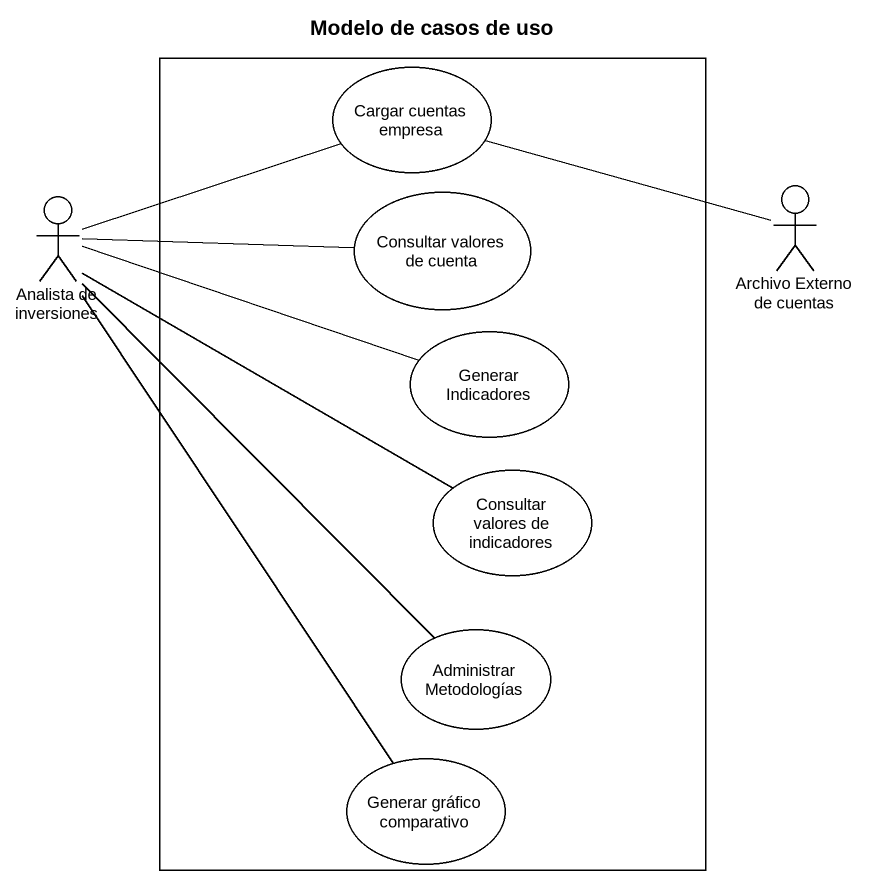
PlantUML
@startuml
title Modelo de casos de uso
rectangle " " as rectangle1 {
  usecase "Cargar cuentas empresa" as Cargar_cuentas_empresa
  usecase "Consultar valores de cuenta" as Consultar_valores_de_cuenta
  usecase "Generar Indicadores" as Generar_Indicadores
  usecase "Consultar valores de indicadores" as Consultar_valores_de
  usecase "Administrar Metodologías" as Administrar_Metodologías
  usecase "Generar gráfico comparativo" as Generar_gráfico_comparativo
}
actor "Analista de inversiones" as Analista_de_inversiones
actor "Archivo Externo de cuentas" as Archivo_Externo_de_cuentas
Analista_de_inversiones -right- Cargar_cuentas_empresa
Analista_de_inversiones -right- Consultar_valores_de_cuenta
Analista_de_inversiones -right- Generar_Indicadores
Analista_de_inversiones -right- Consultar_valores_de
Analista_de_inversiones -- Administrar_Metodologías
Analista_de_inversiones -- Generar_gráfico_comparativo
Archivo_Externo_de_cuentas -left- Cargar_cuentas_empresa
@enduml
